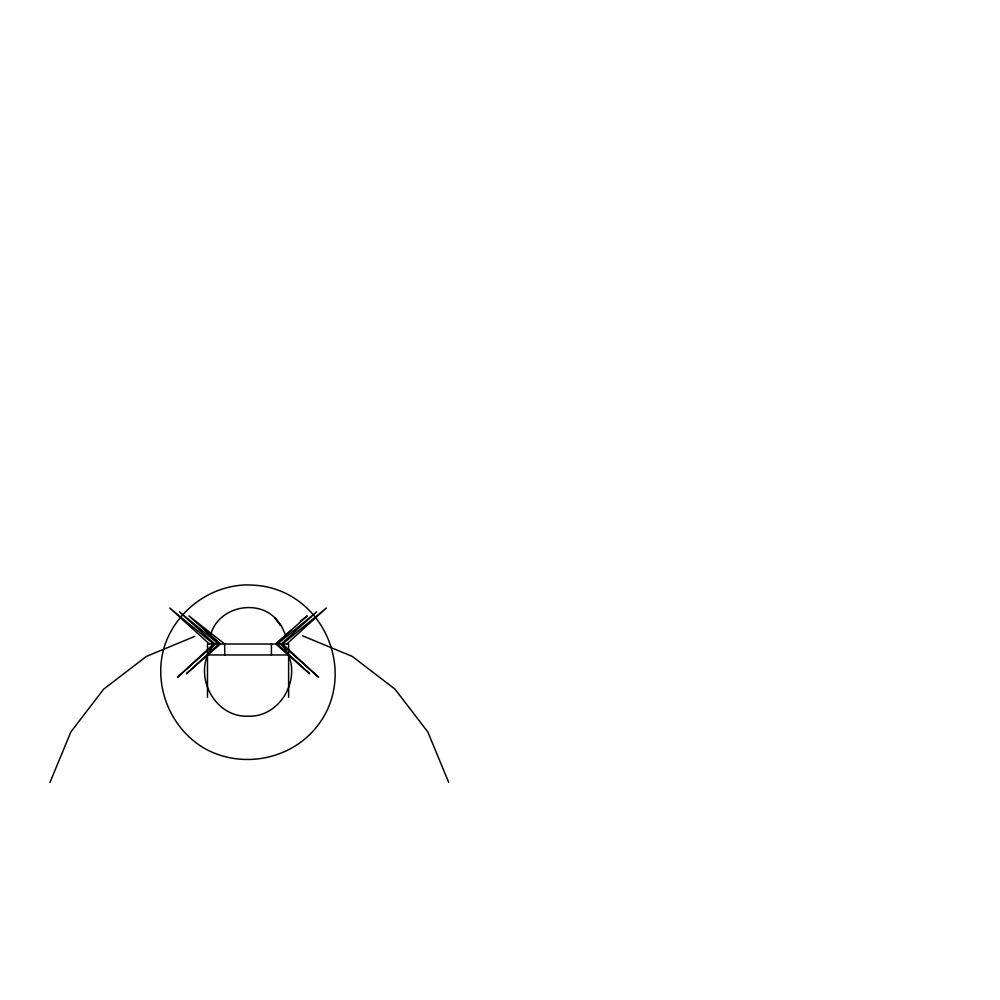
<?xml version="1.0" encoding="UTF-8"?>
<svg xmlns="http://www.w3.org/2000/svg" width="1000" height="1000" viewBox="0 0 1000 1000"><rect width="100%" height="100%" fill="white"/><g stroke="black" fill="none" stroke-linecap="round" stroke-linejoin="round"><path stroke-width="1.5" d="M215.625 643.388C189.963 669.15 211.875 717.675 248.062 716.188C283.55 717.65 305.85 670.5 281.363 644.513M50 782.325L70.912 731.85L103.65 689.175L146.325 656.438L194.675 636.413M210.688 634.763C218.875 604 265.212 597.175 280.663 625.55L274.812 617.913M281.262 644.013L282.55 644.013L318.7 677.362L281.262 644.013L316.7 611.838L277.387 644.013L309.65 673.725L275.763 644.025L291.488 629.95M214.85 644.013L213.562 644.013L177.413 677.362L214.85 644.013L179.412 611.838L218.725 644.013L186.462 673.725L220.35 644.025L204.625 629.95M286.737 644.013L326.375 608.025L282.55 644.013M275.763 644.025L307.213 615.887L300.35 621.275M208.375 654.963L287.738 654.963M302.663 635.85L352.35 656.438L395.025 689.175L427.762 731.85L448.675 782.325M213.562 644.013L169.737 608.025L209.375 644.013M220.35 644.025L188.9 615.887L224.713 644.013L224.713 654.963M275.413 618.725L281.562 626.138L285.425 634.763M288.612 697.212L288.612 644.013L207.5 644.013L207.5 697.212M271.413 644.013L271.413 654.963M163.475 649.75C153.675 687.2 170.863 728.7 204.275 748.25C237.913 767.412 282.45 761.55 309.975 734.325C363.837 680.875 325.5 585.625 249.475 585.037L247.7 584.9C209.112 585.175 173.688 612.562 163.475 649.75"/></g></svg>
